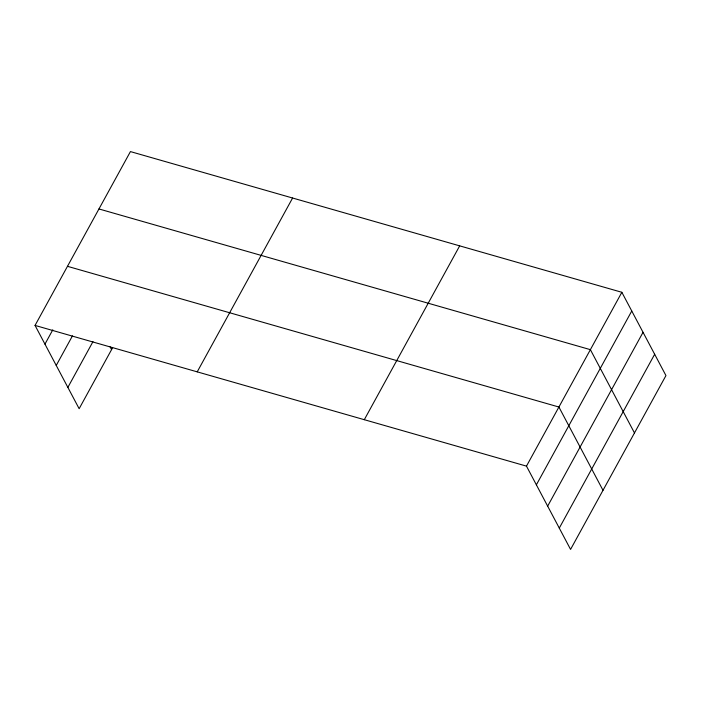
<?xml version="1.0" encoding="UTF-8"?>
<svg xmlns="http://www.w3.org/2000/svg" width="701" height="701" viewBox="0 0 701 701"><rect width="100%" height="100%" fill="white"/><g stroke="black" fill="none" stroke-linecap="round" stroke-linejoin="round"><path stroke-width="1.05" d="M35.05 325.422L130.43 151.591L621.857 292.291L665.95 375.578L570.57 549.409L526.477 466.13L35.05 325.422L79.143 408.709L112.624 347.687M44.952 344.13L52.794 329.829M56.238 365.44L72.448 335.884M67.866 387.399L92.97 341.641M197.218 371.854L292.597 198.024M364.301 419.697L459.681 245.858M526.477 466.13L621.857 292.291M536.379 484.829L631.759 310.999M547.665 506.14L643.036 332.309M559.284 528.098L654.664 354.259M98.955 208.951L590.382 349.659L634.475 432.938M67.48 266.319L558.907 407.027L603 490.306M110.101 346.82L111.573 349.606"/></g></svg>
